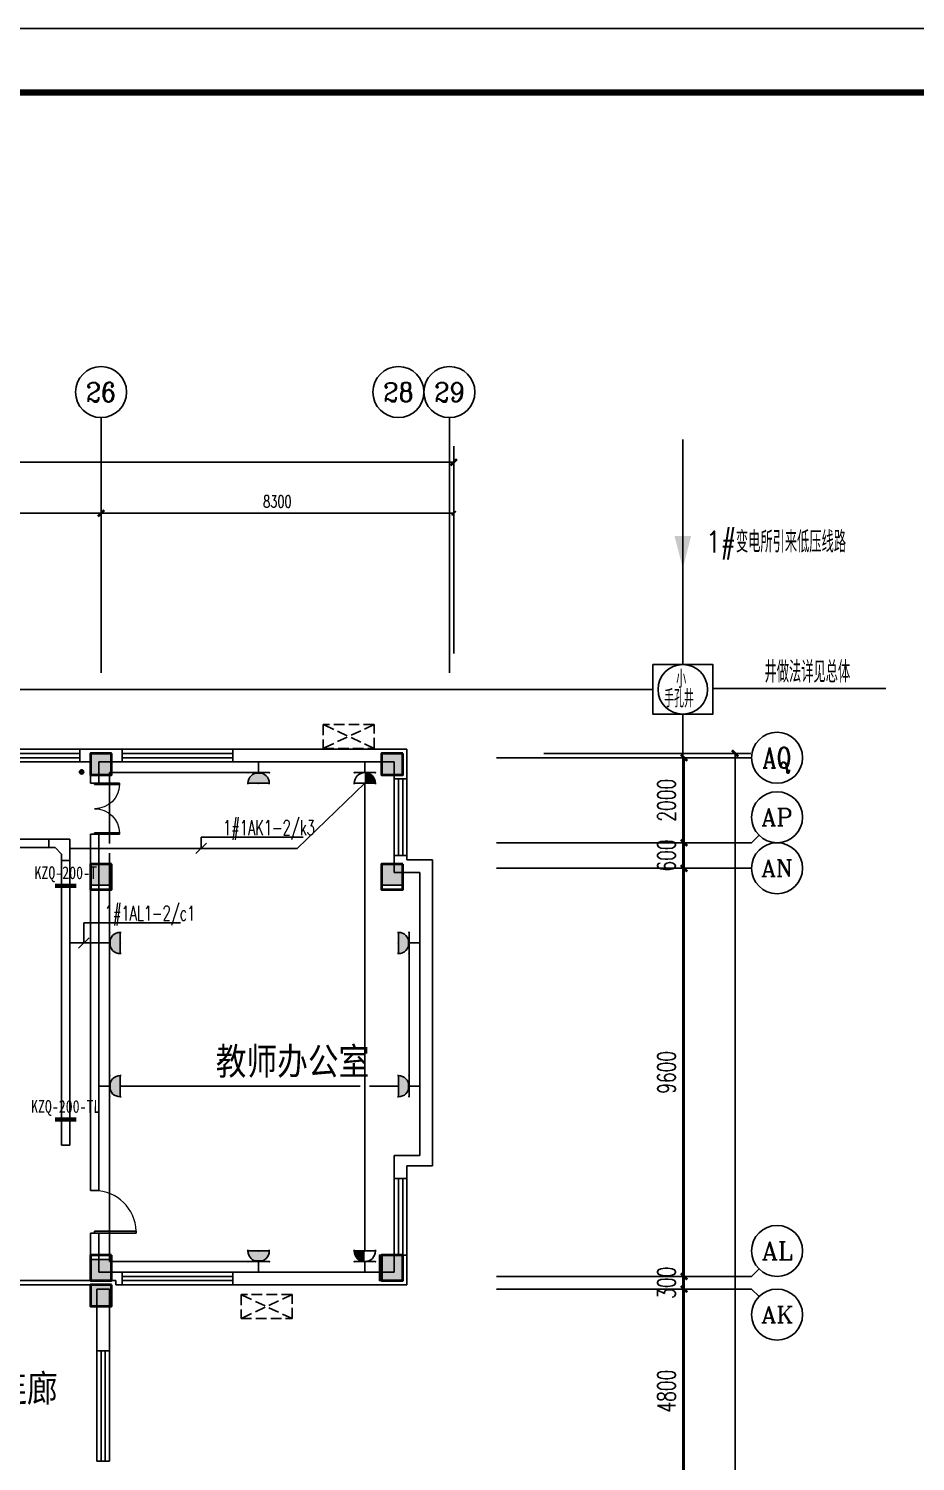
# Model space of a CAD drawing. Extents: x 0 to 302064749, y -59725395 to 1524223.
# Drawn here: x 2161426 to 2182295, y 1490524 to 1524223 of the extents above; entities that cross this region are included whole.
import ezdxf
from ezdxf.enums import TextEntityAlignment as Align

# ---------------------------------------------------------------- set-up
doc = ezdxf.new("R2010")
doc.units = 0
doc.header["$LTSCALE"] = 1000
doc.linetypes.add('DASH', pattern=[0.35, 0.25, -0.1])
for name, color, linetype in [('0-底图', 7, 'Continuous'), ('AXIS', 3, 'Continuous'), ('AXIS_TEXT', 7, 'Continuous'), ('BTTK', 7, 'Continuous'), ('BZ', 7, 'Continuous'), ('CABLETRAY', 4, 'Continuous'), ('COLU', 7, 'Continuous'), ('COLU_HATCH', 251, 'Continuous'), ('DIM-照明', 3, 'Continuous'), ('EQUIP-插座', 3, 'Continuous'), ('EQUIP-照明', 3, 'Continuous'), ('PUB_TEXT', 7, 'Continuous'), ('PUB_TITLE', 4, 'Continuous'), ('TEL_DIM', 3, 'Continuous'), ('TEXT', 7, 'Continuous'), ('WALL', 2, 'Continuous'), ('WINDOW', 4, 'Continuous'), ('WIRE-照明', 6, 'Continuous'), ('建筑-墙体', 9, 'Continuous'), ('抗震支吊架', 2, 'Continuous'), ('排水', 153, 'Continuous'), ('看线', 30, 'Continuous'), ('空调外机', 211, 'Continuous')]:
    doc.layers.add(name, color=color, linetype=linetype)
doc.layers.add('砼柱', color=2, linetype='Continuous', lineweight=35)
doc.styles.add('_TCH_AXIS', font='COMPLEX', dxfattribs={"bigfont": 'GBCBIG'})
doc.styles.add('_TEL_DIM', font='simplex.shx', dxfattribs={"width": 0.8, "height": 3.5, "bigfont": 'gbcbig.shx'})
doc.styles.add('A_DIM_T3', font='simplex.shx', dxfattribs={"width": 0.7, "bigfont": 'gbcbig.shx'})
doc.styles.add('COMPLEX', font='COMPLEX')
doc.styles.add('HZ(TK)', font='geniso.shx', dxfattribs={"width": 0.9, "bigfont": 'hztxt.shx'})
doc.styles.add('kzcad', font='', dxfattribs={"width": 0.8})
doc.styles.get("Standard").update_dxf_attribs({"font": 'geniso.shx', "bigfont": 'hztxt.shx'})
doc.styles.add('中西文等高字体', font='simplex.shx', dxfattribs={"width": 0.8, "bigfont": 'gbcbig.shx'})
doc.styles.get('kzcad').set_extended_font_data('SimSun')
doc.dimstyles.new('_TCH_ARCH&&100', dxfattribs={"dimtxt": 280, "dimasz": 100, "dimexe": 250, "dimexo": 300, "dimgap": 135, "dimtad": 1, "dimdec": 0, "dimzin": 0, "dimdsep": 46, "dimtxsty": 'A_DIM_T3', "dimblk": 'ARCHTICK', "dimcen": 0.09, "dimclrt": 7, "dimazin": 2, "dimtfac": 1, "dimtdec": 0, "dimtix": 1, "dimtmove": 2, "dimatfit": 3, "dimfxl": 150, "dimtolj": 1, "dimtzin": 0, "dimarcsym": 0})
doc.dimstyles.new('_TCH_ARCH&&150', dxfattribs={"dimtxt": 420, "dimasz": 150, "dimexe": 375, "dimexo": 450, "dimgap": 202.5, "dimtad": 1, "dimdec": 0, "dimzin": 0, "dimdsep": 46, "dimtxsty": 'A_DIM_T3', "dimblk": 'ARCHTICK', "dimcen": 0.09, "dimclrt": 7, "dimazin": 2, "dimtfac": 1, "dimtdec": 0, "dimtix": 1, "dimtmove": 2, "dimatfit": 3, "dimfxl": 150, "dimtolj": 1, "dimtzin": 0, "dimarcsym": 0})

# ---------------------------------------------------------------- blocks, each defined once
blk = doc.blocks.new('vhtemplate_2020年新竖式图框_A0')
at = {"layer": 'PUB_TITLE', "color": 7}
blk.add_lwpolyline([(0, 0), (1189, 0), (1189, 841), (0, 841)], close=True, dxfattribs=at)
at = {"layer": 'PUB_TITLE', "const_width": 1}
blk.add_lwpolyline([(25, 10), (1179, 10), (1179, 831), (25, 831)], close=True, dxfattribs=at)
at = {"layer": 'BTTK', "color": 4, "style": 'HZ(TK)', "width": 0.9}
for tag, p in [('合作单位', (1144, 743.5)), ('建设单位', (1144, 209.5)), ('工程名称', (1144, 176.5)), ('子项名称', (1154, 160)), ('图纸名称', (1144, 141))]:
    blk.add_attdef(tag, text='', height=3.5, dxfattribs=at).set_placement(p, align=Align.MIDDLE_CENTER)
for tag, p in [('注册证书号', (1156.5, 309.01)), ('注册印章号', (1156.5, 301.01)), ('设计号', (1154, 193)), ('图别', (1137.75, 34)), ('图号', (1170.25, 34)), ('版本号', (1137.75, 26)), ('日期', (1170.25, 26))]:
    blk.add_attdef(tag, text='', height=3.5, dxfattribs=at).set_placement(p, align=Align.MIDDLE)
blk = doc.blocks.new('$equip$00001239')
for p, q in [((-0.5, 1.05), (-0.5, 1)), ((0.5, 1), (-0.5, 1)), ((0.5, 1.05), (0.5, 1)), ((0.5, 0.5), (-0.5, 0.5)), ((0, 0.5), (0, 0))]:
    blk.add_line(p, q)
blk.add_arc((0, 1), 0.5, 180, 0)
for points in [[(0, 0.75), (-0.433, 0.75), (0, 1), (-0.5, 1)], [(0, 0.567), (-0.25, 0.567), (0, 0.75), (-0.433, 0.75)], [(0, 0.5), (0, 0.5), (0, 0.567), (-0.25, 0.567)]]:
    blk.add_solid(points)
at = {"layer": 'EQUIP-照明'}
for p in [(0, 1), (-0.5, 0.5), (0, 0), (0.5, 0.5)]:
    blk.add_point(p, dxfattribs=at)
at = {"layer": 'EQUIP-照明', "flags": 9}
blk.add_attdef('A', (0, 0), '', height=0.00002, dxfattribs=at)
blk = doc.blocks.new('$equip$00001237')
for p, q in [((-0.5, 1.05), (-0.5, 1)), ((-0.5, 1), (0.5, 1)), ((0.5, 1.05), (0.5, 1)), ((0.5, 0.5), (-0.5, 0.5)), ((0, 0.5), (0, 0))]:
    blk.add_line(p, q)
blk.add_arc((0, 1), 0.5, 180, 0)
for p in [(0, 1), (-0.5, 0.5), (0, 0), (0.5, 0.5)]:
    blk.add_point(p)
for points in [[(0.433, 0.75), (-0.433, 0.75), (0.5, 1), (-0.5, 1)], [(0.25, 0.567), (-0.25, 0.567), (0.433, 0.75), (-0.433, 0.75)], [(0, 0.5), (0, 0.5), (0.25, 0.567), (-0.25, 0.567)]]:
    blk.add_solid(points)
at = {"flags": 9}
blk.add_attdef('A', (0, 0), '', height=0.00002, dxfattribs=at)
blk = doc.blocks.new('A$C74FB5005')
at = {"layer": 'WIRE-照明'}
blk.add_lwpolyline([(0, 1167), (1417, 1167), (1417, 0), (0, 0)], close=True, dxfattribs=at)
blk.add_circle((708, 583), 583, dxfattribs=at)
at = {"layer": 'BTTK', "style": '中西文等高字体', "width": 0.7}
for s, height, p in [('小', 417, (552, 618)), ('手孔井', 416.7, (267, 158))]:
    blk.add_text(s, height=height, dxfattribs=at).set_placement(p)
blk = doc.blocks.new('$TelecSys$00000098')
blk.add_solid([(0.5, 0), (-0.5, 0.26), (-0.5, -0.26)])
blk = doc.blocks.new('gfhj')
at = {"layer": 'BZ'}
blk.add_line((2174907, -1007), (2178976, -1007), dxfattribs=at)
at = {"layer": 'WIRE-照明'}
for p, q in [((2174198, -441), (2174198, 4850)), ((2128713, -1024), (2173490, -1024)), ((2174198, -33323), (2174198, -1607))]:
    blk.add_line(p, q, dxfattribs=at)
at = {"layer": 'DIM-照明', "xscale": 750, "yscale": 750, "zscale": 750, "rotation": 270}
blk.add_blockref('$TelecSys$00000098', (2174198, 2205), dxfattribs=at)
at = {"layer": 'WIRE-照明'}
blk.add_blockref('A$C74FB5005', (2173490, -1607), dxfattribs=at)
at = {"layer": 'BZ', "style": '_TEL_DIM', "width": 0.8}
for s, p in [('1#变电所引来低压线路', (2174745, 2195)), ('井做法详见总体', (2176121, -864))]:
    blk.add_text(s, height=500, dxfattribs=at).set_placement(p)
blk = doc.blocks.new('ng')
at = {"layer": '排水'}
for p, q in [((345991, 781358), (346091, 781358)), ((346041, 781408), (346041, 781308))]:
    blk.add_line(p, q, dxfattribs=at)
blk.add_circle((346041, 781358), 50, dxfattribs=at)
blk = doc.blocks.new('1111')
at = {"layer": 'COLU_HATCH'}
h = blk.add_hatch(color=256, dxfattribs=at)
h.dxf.hatch_style = 1
h.paths.add_polyline_path([(1201342, 1116091), (1201342, 1116591), (1200842, 1116591), (1200842, 1116091)])
h = blk.add_hatch(color=256, dxfattribs=at)
h.dxf.hatch_style = 1
h.paths.add_polyline_path([(1208192, 1116091), (1208192, 1116591), (1207692, 1116591), (1207692, 1116091)])
h = blk.add_hatch(color=256, dxfattribs=at)
h.dxf.hatch_style = 1
h.paths.add_polyline_path([(1201342, 1113491), (1201342, 1113991), (1200842, 1113991), (1200842, 1113491)])
h = blk.add_hatch(color=256, dxfattribs=at)
h.dxf.hatch_style = 1
h.paths.add_polyline_path([(1208192, 1113491), (1208192, 1113991), (1207692, 1113991), (1207692, 1113491)])
h = blk.add_hatch(color=256, dxfattribs=at)
h.dxf.hatch_style = 1
h.paths.add_polyline_path([(1201342, 1104191), (1201342, 1104691), (1200842, 1104691), (1200842, 1104191)])
h = blk.add_hatch(color=256, dxfattribs=at)
h.dxf.hatch_style = 1
h.paths.add_polyline_path([(1208192, 1104191), (1208192, 1104791), (1207642, 1104791), (1207642, 1104191)])
h = blk.add_hatch(color=256, dxfattribs=at)
h.dxf.hatch_style = 1
h.paths.add_polyline_path([(1201342, 1103591), (1201342, 1104091), (1200842, 1104091), (1200842, 1103591)])
at = {"layer": 'COLU'}
for points in [[(1201342, 1116091), (1201342, 1116591), (1200842, 1116591), (1200842, 1116091)], [(1208192, 1116091), (1208192, 1116591), (1207692, 1116591), (1207692, 1116091)], [(1201342, 1113491), (1201342, 1113991), (1200842, 1113991), (1200842, 1113491)], [(1208192, 1113491), (1208192, 1113991), (1207692, 1113991), (1207692, 1113491)], [(1201342, 1104191), (1201342, 1104691), (1200842, 1104691), (1200842, 1104191)], [(1208192, 1104191), (1208192, 1104791), (1207642, 1104791), (1207642, 1104191)], [(1201342, 1103591), (1201342, 1104091), (1200842, 1104091), (1200842, 1103591)]]:
    blk.add_lwpolyline(points, close=True, dxfattribs=at)
blk = doc.blocks.new('_AXISO')
blk.add_circle((0, 0), 0.5)
at = {"layer": 'AXIS_TEXT', "style": 'COMPLEX', "width": 1.041667}
blk.add_attdef('A', text='', height=0.56, dxfattribs=at).set_placement((-0.25, -0.28), (0.25, -0.28), align=Align.FIT)
blk = doc.blocks.new('rtyu')
at = {"layer": '砼柱', "lineweight": 35}
for points in [[(2923458, 732240), (2922958, 732240), (2922958, 731740), (2923458, 731740)], [(2923458, 732240), (2922958, 732240), (2922958, 731740), (2923458, 731740)], [(2930308, 732240), (2929808, 732240), (2929808, 731740), (2930308, 731740)], [(2930308, 732240), (2929808, 732240), (2929808, 731740), (2930308, 731740)], [(2923458, 729640), (2922958, 729640), (2922958, 729040), (2923458, 729040)], [(2923458, 729640), (2922958, 729640), (2922958, 729040), (2923458, 729040)], [(2930308, 729640), (2929808, 729640), (2929808, 729040), (2930308, 729040)], [(2930308, 729640), (2929808, 729640), (2929808, 729040), (2930308, 729040)], [(2923458, 720440), (2922958, 720440), (2922958, 719840), (2923458, 719840)], [(2923458, 720440), (2922958, 720440), (2922958, 719840), (2923458, 719840)], [(2930308, 720440), (2929808, 720440), (2929808, 719840), (2930308, 719840)], [(2930308, 720440), (2929808, 720440), (2929808, 719840), (2930308, 719840)], [(2923458, 719740), (2922958, 719740), (2922958, 719240), (2923458, 719240)], [(2923458, 719740), (2922958, 719740), (2922958, 719240), (2923458, 719240)]]:
    blk.add_lwpolyline(points, close=True, dxfattribs=at)
blk = doc.blocks.new('A$C6D717843')
at = {"layer": 'TEXT'}
blk.add_blockref('rtyu', (-2821208, -641940), dxfattribs=at)
blk = doc.blocks.new('_ArchTick')
at = {"color": 0, "linetype": 'ByBlock', "const_width": 0.4}
blk.add_lwpolyline([(-0.5, -0.5), (0.5, 0.5)], dxfattribs=at)
blk = doc.blocks.new('*D1044')
at = {"layer": 'AXIS', "color": 0, "lineweight": -2, "transparency": 16777216}
for p, q in [((1176154, 15650), (1179829, 15650)), ((1179454, 10850), (1179454, 15650)), ((1176154, 10850), (1179829, 10850))]:
    blk.add_line(p, q, dxfattribs=at)
at = {"layer": 'Defpoints', "color": 0, "transparency": 16777216}
for p in [(1175704, 15650), (1179454, 15650), (1175704, 10850)]:
    blk.add_point(p, dxfattribs=at)
at = {"layer": 'AXIS', "color": 0, "lineweight": -2, "transparency": 16777216, "xscale": 150, "yscale": 150, "zscale": 150}
for p, rotation in [((1179454, 15650), 90), ((1179454, 10850), 270)]:
    blk.add_blockref('_ArchTick', p, dxfattribs=dict(at, rotation=rotation))
at = {"layer": 'AXIS', "color": 7, "transparency": 16777216, "insert": (1179041, 13250), "char_height": 420, "attachment_point": 5, "rotation": 90, "style": 'A_DIM_T3'}
blk.add_mtext('\\A1;4800', dxfattribs=at)
blk = doc.blocks.new('*D1045')
at = {"layer": 'AXIS', "color": 0, "lineweight": -2, "transparency": 16777216}
for p, q in [((1176154, 15950), (1179829, 15950)), ((1179454, 15950), (1179454, 16100)), ((1179454, 15650), (1179454, 15950)), ((1176154, 15650), (1179829, 15650)), ((1179454, 15650), (1179454, 15500))]:
    blk.add_line(p, q, dxfattribs=at)
at = {"layer": 'Defpoints', "color": 0, "transparency": 16777216}
for p in [(1175704, 15950), (1179454, 15950), (1175704, 15650)]:
    blk.add_point(p, dxfattribs=at)
at = {"layer": 'AXIS', "color": 0, "lineweight": -2, "transparency": 16777216, "xscale": 150, "yscale": 150, "zscale": 150}
for p, rotation in [((1179454, 15950), 270), ((1179454, 15650), 90)]:
    blk.add_blockref('_ArchTick', p, dxfattribs=dict(at, rotation=rotation))
at = {"layer": 'AXIS', "color": 7, "transparency": 16777216, "insert": (1179041, 15800), "char_height": 420, "attachment_point": 5, "rotation": 90, "style": 'A_DIM_T3'}
blk.add_mtext('\\A1;300', dxfattribs=at)
blk = doc.blocks.new('*D1046')
at = {"layer": 'AXIS', "color": 0, "lineweight": -2, "transparency": 16777216}
for p, q in [((1176154, 25550), (1179829, 25550)), ((1179454, 15950), (1179454, 25550)), ((1176154, 15950), (1179829, 15950))]:
    blk.add_line(p, q, dxfattribs=at)
at = {"layer": 'Defpoints', "color": 0, "transparency": 16777216}
for p in [(1175704, 25550), (1179454, 25550), (1175704, 15950)]:
    blk.add_point(p, dxfattribs=at)
at = {"layer": 'AXIS', "color": 0, "lineweight": -2, "transparency": 16777216, "xscale": 150, "yscale": 150, "zscale": 150}
for p, rotation in [((1179454, 25550), 90), ((1179454, 15950), 270)]:
    blk.add_blockref('_ArchTick', p, dxfattribs=dict(at, rotation=rotation))
at = {"layer": 'AXIS', "color": 7, "transparency": 16777216, "insert": (1179041, 20750), "char_height": 420, "attachment_point": 5, "rotation": 90, "style": 'A_DIM_T3'}
blk.add_mtext('\\A1;9600', dxfattribs=at)
blk = doc.blocks.new('*D1047')
at = {"layer": 'AXIS', "color": 0, "lineweight": -2, "transparency": 16777216}
for p, q in [((1179454, 26150), (1179454, 26300)), ((1176154, 26150), (1179829, 26150)), ((1179454, 25550), (1179454, 26150)), ((1176154, 25550), (1179829, 25550)), ((1179454, 25550), (1179454, 25400))]:
    blk.add_line(p, q, dxfattribs=at)
at = {"layer": 'Defpoints', "color": 0, "transparency": 16777216}
for p in [(1175704, 26150), (1179454, 26150), (1175704, 25550)]:
    blk.add_point(p, dxfattribs=at)
at = {"layer": 'AXIS', "color": 0, "lineweight": -2, "transparency": 16777216, "xscale": 150, "yscale": 150, "zscale": 150}
for p, rotation in [((1179454, 26150), 270), ((1179454, 25550), 90)]:
    blk.add_blockref('_ArchTick', p, dxfattribs=dict(at, rotation=rotation))
at = {"layer": 'AXIS', "color": 7, "transparency": 16777216, "insert": (1179041, 25850), "char_height": 420, "attachment_point": 5, "rotation": 90, "style": 'A_DIM_T3'}
blk.add_mtext('\\A1;600', dxfattribs=at)
blk = doc.blocks.new('*D1048')
at = {"layer": 'AXIS', "color": 0, "lineweight": -2, "transparency": 16777216}
for p, q in [((1176154, 28150), (1179829, 28150)), ((1179454, 26150), (1179454, 28150)), ((1176154, 26150), (1179829, 26150))]:
    blk.add_line(p, q, dxfattribs=at)
at = {"layer": 'Defpoints', "color": 0, "transparency": 16777216}
for p in [(1175704, 28150), (1179454, 28150), (1175704, 26150)]:
    blk.add_point(p, dxfattribs=at)
at = {"layer": 'AXIS', "color": 0, "lineweight": -2, "transparency": 16777216, "xscale": 150, "yscale": 150, "zscale": 150}
for p, rotation in [((1179454, 28150), 90), ((1179454, 26150), 270)]:
    blk.add_blockref('_ArchTick', p, dxfattribs=dict(at, rotation=rotation))
at = {"layer": 'AXIS', "color": 7, "transparency": 16777216, "insert": (1179041, 27150), "char_height": 420, "attachment_point": 5, "rotation": 90, "style": 'A_DIM_T3'}
blk.add_mtext('\\A1;2000', dxfattribs=at)
blk = doc.blocks.new('*D1049')
at = {"layer": 'AXIS', "color": 0, "lineweight": -2, "transparency": 16777216}
for p, q in [((1176154, 28250), (1181029, 28250)), ((1180654, -62150), (1180654, 28250)), ((1176154, -62150), (1181029, -62150))]:
    blk.add_line(p, q, dxfattribs=at)
at = {"layer": 'Defpoints', "color": 0, "transparency": 16777216}
for p in [(1175704, 28250), (1180654, 28250), (1175704, -62150)]:
    blk.add_point(p, dxfattribs=at)
at = {"layer": 'AXIS', "color": 0, "lineweight": -2, "transparency": 16777216, "xscale": 150, "yscale": 150, "zscale": 150}
for p, rotation in [((1180654, 28250), 90), ((1180654, -62150), 270)]:
    blk.add_blockref('_ArchTick', p, dxfattribs=dict(at, rotation=rotation))
at = {"layer": 'AXIS', "color": 7, "transparency": 16777216, "insert": (1180241, -16950), "char_height": 420, "attachment_point": 5, "rotation": 90, "style": 'A_DIM_T3'}
blk.add_mtext('\\A1;90400', dxfattribs=at)
blk = doc.blocks.new('*D1086')
at = {"layer": 'AXIS', "color": 0, "lineweight": -2, "transparency": 16777216}
for p, q in [((1159333, 30600), (1159333, 34275)), ((1165733, 30600), (1165733, 34275)), ((1159333, 33900), (1165733, 33900))]:
    blk.add_line(p, q, dxfattribs=at)
at = {"layer": 'Defpoints', "color": 0, "transparency": 16777216}
for p in [(1165733, 33900), (1159333, 30150), (1165733, 30150)]:
    blk.add_point(p, dxfattribs=at)
at = {"layer": 'AXIS', "color": 0, "lineweight": -2, "transparency": 16777216, "xscale": 150, "yscale": 150, "zscale": 150, "rotation": 180}
blk.add_blockref('_ArchTick', (1159333, 33900), dxfattribs=at)
at = {"layer": 'AXIS', "color": 0, "lineweight": -2, "transparency": 16777216, "xscale": 150, "yscale": 150, "zscale": 150}
blk.add_blockref('_ArchTick', (1165733, 33900), dxfattribs=at)
at = {"layer": 'AXIS', "color": 7, "transparency": 16777216, "insert": (1162533, 34313), "char_height": 420, "attachment_point": 5, "style": 'A_DIM_T3'}
blk.add_mtext('\\A1;6400', dxfattribs=at)
blk = doc.blocks.new('*D1087')
at = {"layer": 'AXIS', "color": 0, "lineweight": -2, "transparency": 16777216}
for p, q in [((1062833, 30600), (1062833, 35475)), ((1174033, 30600), (1174033, 35475)), ((1062833, 35100), (1174033, 35100))]:
    blk.add_line(p, q, dxfattribs=at)
at = {"layer": 'Defpoints', "color": 0, "transparency": 16777216}
for p in [(1174033, 35100), (1062833, 30150), (1174033, 30150)]:
    blk.add_point(p, dxfattribs=at)
at = {"layer": 'AXIS', "color": 0, "lineweight": -2, "transparency": 16777216, "xscale": 150, "yscale": 150, "zscale": 150, "rotation": 180}
blk.add_blockref('_ArchTick', (1062833, 35100), dxfattribs=at)
at = {"layer": 'AXIS', "color": 0, "lineweight": -2, "transparency": 16777216, "xscale": 150, "yscale": 150, "zscale": 150}
blk.add_blockref('_ArchTick', (1174033, 35100), dxfattribs=at)
at = {"layer": 'AXIS', "color": 7, "transparency": 16777216, "insert": (1118433, 35513), "char_height": 420, "attachment_point": 5, "style": 'A_DIM_T3'}
blk.add_mtext('\\A1;111200', dxfattribs=at)
blk = doc.blocks.new('$WINLIB2D$00000001')
at = {"color": 0}
for points in [[(-0.5, 0.5), (-0.5, -0.5)], [(-0.5, 0.5), (0.5, 0.5)], [(0.5, -0.5), (0.5, 0.5)], [(0.5, 0.167), (-0.5, 0.167)], [(0.5, -0.167), (-0.5, -0.167)], [(-0.5, -0.5), (0.5, -0.5)]]:
    blk.add_lwpolyline(points, dxfattribs=at)
blk = doc.blocks.new('$DorLib2D$00000002')
for p, q in [((-0.5, 0), (-0.5, 0.4875)), ((-0.475, 0.4875), (-0.5, 0.4875)), ((-0.475, 0), (-0.475, 0.4875)), ((0.475, 0), (0.475, 0.4875)), ((0.475, 0.4875), (0.5, 0.4875)), ((0.5, 0), (0.5, 0.4875)), ((-0.5, 0), (-0.475, 0)), ((0.5, 0), (0.475, 0))]:
    blk.add_line(p, q)
at = {"lineweight": 13}
for centre, start, end in [((-0.4875, 0), 0, 88.53072), ((0.4875, 0), 91.46928, 180)]:
    blk.add_arc(centre, 0.4875, start, end, dxfattribs=at)
blk = doc.blocks.new('$DorLib2D$00000001')
for p, q in [((0.45, 0.975), (0.5, 0.975)), ((0.45, 0), (0.45, 0.975)), ((0.5, 0), (0.5, 0.975)), ((0.5, 0), (0.45, 0))]:
    blk.add_line(p, q)
at = {"lineweight": 13}
blk.add_arc((0.475, 0), 0.975, 91.4693, 180, dxfattribs=at)
blk = doc.blocks.new('*D1088')
at = {"layer": 'Defpoints', "color": 0, "transparency": 16777216}
for p in [(1165733, 34763), (1174033, 34763), (1174033, 33900)]:
    blk.add_point(p, dxfattribs=at)
at = {"layer": 'TEL_DIM', "color": 0, "lineweight": -2, "transparency": 16777216}
for p, q in [((1165733, 34463), (1165733, 33650)), ((1174033, 34463), (1174033, 33650)), ((1165733, 33900), (1174033, 33900))]:
    blk.add_line(p, q, dxfattribs=at)
at = {"layer": 'TEL_DIM', "color": 0, "lineweight": -2, "transparency": 16777216, "xscale": 100, "yscale": 100, "zscale": 100, "rotation": 180}
blk.add_blockref('_ArchTick', (1165733, 33900), dxfattribs=at)
at = {"layer": 'TEL_DIM', "color": 0, "lineweight": -2, "transparency": 16777216, "xscale": 100, "yscale": 100, "zscale": 100}
blk.add_blockref('_ArchTick', (1174033, 33900), dxfattribs=at)
at = {"layer": 'TEL_DIM', "color": 7, "transparency": 16777216, "insert": (1169883, 34175), "char_height": 280, "attachment_point": 5, "style": 'A_DIM_T3'}
blk.add_mtext('\\A1;8300', dxfattribs=at)
blk = doc.blocks.new('gfhjghj')
at = {"layer": 'AXIS'}
for p, q in [((1165732.7, 30150.1), (1165732.7, 36150.1)), ((1173932.7, 30150.1), (1173932.7, 36150.1)), ((1175042.5, 28150.1), (1181042.5, 28150.1)), ((1181218.2, 26325.8), (1181042.5, 26150.1)), ((1175042.5, 26150.1), (1181042.5, 26150.1)), ((1175042.5, 25550.1), (1181042.5, 25550.1)), ((1175042.5, 15950.1), (1181042.5, 15950.1)), ((1181218.2, 16125.8), (1181042.5, 15950.1)), ((1175042.5, 15650.1), (1181042.5, 15650.1)), ((1181218.2, 15474.3), (1181042.5, 15650.1))]:
    blk.add_line(p, q, dxfattribs=at)
at = {"layer": 'WALL'}
for p, q in [((1165582.7, 28350.1), (1165232.7, 28350.1)), ((1165232.7, 28350.1), (1165232.7, 28050.1)), ((1166232.7, 28350.1), (1165582.7, 28350.1)), ((1166232.7, 28050.1), (1166232.7, 28350.1)), ((1172932.7, 28350.1), (1168832.7, 28350.1)), ((1168832.7, 28350.1), (1168832.7, 28050.1)), ((1172932.7, 27650.1), (1172932.7, 28350.1)), ((1165232.7, 28050.1), (1165482.7, 28050.1)), ((1165482.7, 28050.1), (1165482.7, 27550.1)), ((1165682.7, 27550.1), (1165682.7, 28050.1)), ((1165682.7, 28050.1), (1166232.7, 28050.1)), ((1168832.7, 28050.1), (1172632.7, 28050.1)), ((1172632.7, 28050.1), (1172632.7, 27650.1)), ((1172632.7, 27650.1), (1172932.7, 27650.1)), ((1165482.7, 27550.1), (1165682.7, 27550.1)), ((1165682.7, 26350.1), (1165482.7, 26350.1)), ((1165482.7, 26350.1), (1165482.7, 17967.7)), ((1165682.7, 17967.7), (1165682.7, 26350.1)), ((1172932.7, 25850.1), (1172632.7, 25850.1)), ((1172632.7, 25850.1), (1172632.7, 25450.1)), ((1172932.7, 25750.1), (1172932.7, 25850.1)), ((1172932.7, 25750.1), (1173532.7, 25750.1)), ((1173532.7, 25750.1), (1173532.7, 18550.1)), ((1172632.7, 25450.1), (1173232.7, 25450.1)), ((1173232.7, 25450.1), (1173232.7, 18790.1)), ((1172632.7, 18790.1), (1173232.7, 18790.1)), ((1172632.7, 18790.1), (1172632.7, 18250.1)), ((1172932.7, 18550.1), (1173532.7, 18550.1)), ((1172932.7, 18250.1), (1172932.7, 18550.1)), ((1172632.7, 18250.1), (1172932.7, 18250.1)), ((1165482.7, 17967.7), (1165682.7, 17967.7)), ((1165682.7, 16967.7), (1165482.7, 16967.7)), ((1165482.7, 16967.7), (1165482.7, 15850.1)), ((1165682.7, 16050.1), (1165682.7, 16967.7)), ((1172932.7, 16450.1), (1172632.7, 16450.1)), ((1172632.7, 16450.1), (1172632.7, 16050.1)), ((1172932.7, 15750.1), (1172932.7, 16450.1)), ((1166232.7, 16050.1), (1166082.7, 16050.1)), ((1166082.7, 15850.1), (1166082.7, 15750.1)), ((1166232.7, 15750.1), (1166232.7, 16050.1)), ((1172632.7, 16050.1), (1168832.7, 16050.1)), ((1168832.7, 16050.1), (1168832.7, 15750.1)), ((1165632.7, 15650.1), (1165632.7, 14200.1)), ((1165932.7, 15650.1), (1165632.7, 15650.1)), ((1165932.7, 14200.1), (1165932.7, 15650.1)), ((1166082.7, 15750.1), (1166232.7, 15750.1)), ((1168832.7, 15750.1), (1172932.7, 15750.1)), ((1165632.7, 14200.1), (1165932.7, 14200.1))]:
    blk.add_line(p, q, dxfattribs=at)
at = {"layer": '建筑-墙体'}
for p, q in [((1166082.7, 15850.1), (1165482.7, 15850.1)), ((1166082.7, 16050.1), (1165682.7, 16050.1))]:
    blk.add_line(p, q, dxfattribs=at)
at = {"layer": '看线'}
for p, q in [((1165482.7, 15850.1), (1162832.7, 15850.1)), ((1162432.7, 15750.1), (1165482.7, 15750.1))]:
    blk.add_line(p, q, dxfattribs=at)
at = {"layer": '空调外机', "linetype": 'DASH'}
for p, q in [((1172161.3, 28931.6), (1170961.3, 28369.1)), ((1172161.3, 28369.1), (1170961.3, 28931.6)), ((1170227.6, 15520.9), (1169027.6, 14958.4)), ((1170227.6, 14958.4), (1169027.6, 15520.9))]:
    blk.add_line(p, q, dxfattribs=at)
for points in [[(1172161.3, 28931.6), (1170961.3, 28931.6), (1170961.3, 28369.1), (1172161.3, 28369.1)], [(1170227.6, 15520.9), (1169027.6, 15520.9), (1169027.6, 14958.4), (1170227.6, 14958.4)]]:
    blk.add_lwpolyline(points, close=True, dxfattribs=at)
for name, p in [('A$C6D717843', (1063732.7, -62049.9)), ('1111', (-35359.3, -1088341))]:
    blk.add_blockref(name, p)
at = {"layer": 'AXIS'}
ref = blk.add_blockref('_AXISO', (1165732.7, 36750.1), dxfattribs=dict(at, xscale=1200, yscale=1200, zscale=1200))
ref.add_attrib('A', '26', dxfattribs={"layer": 'AXIS_TEXT', "height": 450.98, "style": '_TCH_AXIS', "width": 0.970588}).set_placement((1165378.4, 36524.6), (1166087.1, 36524.6), align=Align.FIT)
ref = blk.add_blockref('_AXISO', (1172732.7, 36750.1), dxfattribs=dict(at, xscale=1200, yscale=1200, zscale=1200))
ref.add_attrib('A', '28', dxfattribs={"layer": 'AXIS_TEXT', "height": 441.41, "style": '_TCH_AXIS'}).set_placement((1172375.4, 36529.4), (1173090.1, 36529.4), align=Align.FIT)
ref = blk.add_blockref('_AXISO', (1173932.7, 36750.1), dxfattribs=dict(at, xscale=1200, yscale=1200, zscale=1200))
ref.add_attrib('A', '29', dxfattribs={"layer": 'AXIS_TEXT', "height": 450.98, "style": '_TCH_AXIS', "width": 0.970588}).set_placement((1173578.4, 36524.6), (1174287.1, 36524.6), align=Align.FIT)
ref = blk.add_blockref('_AXISO', (1181642.5, 28150.1), dxfattribs=dict(at, xscale=1200, yscale=1200, zscale=1200))
ref.add_attrib('A', 'AQ', dxfattribs={"layer": 'AXIS_TEXT', "height": 482.95, "style": '_TCH_AXIS', "width": 0.807692}).set_placement((1181298.9, 27908.6), (1181986.1, 27908.6), align=Align.FIT)
ref = blk.add_blockref('_AXISO', (1181642.5, 26750.1), dxfattribs=dict(at, xscale=1200, yscale=1200, zscale=1200))
ref.add_attrib('A', 'AP', dxfattribs={"layer": 'AXIS_TEXT', "height": 406.3, "style": '_TCH_AXIS'}).set_placement((1181274.9, 26546.9), (1182010.1, 26546.9), align=Align.FIT)
ref = blk.add_blockref('_AXISO', (1181642.5, 25550.1), dxfattribs=dict(at, xscale=1200, yscale=1200, zscale=1200))
ref.add_attrib('A', 'AN', dxfattribs={"layer": 'AXIS_TEXT', "height": 390.46, "style": '_TCH_AXIS'}).set_placement((1181270.6, 25354.8), (1182014.4, 25354.8), align=Align.FIT)
ref = blk.add_blockref('_AXISO', (1181642.5, 16550.1), dxfattribs=dict(at, xscale=1200, yscale=1200, zscale=1200))
ref.add_attrib('A', 'AL', dxfattribs={"layer": 'AXIS_TEXT', "height": 423.25, "style": '_TCH_AXIS'}).set_placement((1181279.7, 16338.4), (1182005.3, 16338.4), align=Align.FIT)
ref = blk.add_blockref('_AXISO', (1181642.5, 15050.1), dxfattribs=dict(at, xscale=1200, yscale=1200, zscale=1200))
ref.add_attrib('A', 'AK', dxfattribs={"layer": 'AXIS_TEXT', "height": 390.46, "style": '_TCH_AXIS'}).set_placement((1181270.6, 14854.8), (1182014.4, 14854.8), align=Align.FIT)
at = {"layer": 'WINDOW'}
for name, p, xscale, yscale, zscale, rotation in [('$WINLIB2D$00000001', (1163932.7, 28200.1), 2600, 300, 300, 180), ('$WINLIB2D$00000001', (1167532.7, 28200.1), -2600, 300, 300, 180), ('$WINLIB2D$00000001', (1172782.7, 26750.1), -1800, 300, 300, 90), ('$DorLib2D$00000002', (1165582.7, 26950.1), -1200, 1200, 200, 270), ('$WINLIB2D$00000001', (1172782.7, 17350.1), -1800, 300.0000000000001, 300, 90), ('$DorLib2D$00000001', (1165582.7, 17467.7), 1000, 1000, 200, 270), ('$WINLIB2D$00000001', (1167532.7, 15900.1), 2600, 300, 300, 1.572816160841216e-08), ('$WINLIB2D$00000001', (1165782.7, 12900.1), 2600, 300, 300, 90)]:
    blk.add_blockref(name, p, dxfattribs=dict(at, xscale=xscale, yscale=yscale, zscale=zscale, rotation=rotation))
at = {"layer": '排水'}
blk.add_blockref('ng', (819234.8, -753541.6), dxfattribs=at)
at = {"layer": 'PUB_TEXT'}
for s, p in [('教师办公室', (1168430.4, 20623)), ('连廊', (1163265.9, 12932))]:
    blk.add_text(s, height=723.4, dxfattribs=at).set_placement(p)
at = {"layer": 'AXIS'}
for p1, p2, distance, picture, middle in [((1062832.7, 30150.1), (1174032.7, 30150.1), 4950, '*D1087', (1118432.7, 35512.6)), ((1159332.7, 30150.1), (1165732.7, 30150.1), 3750, '*D1086', (1162532.7, 34312.6)), ((1175703.7, -62149.9), (1175703.7, 28250.1), -4950, '*D1049', (1180241.2, -16949.9)), ((1175703.7, 26150.1), (1175703.7, 28150.1), -3750, '*D1048', (1179041.2, 27150.1)), ((1175703.7, 25550.1), (1175703.7, 26150.1), -3750, '*D1047', (1179041.2, 25850.1)), ((1175703.7, 15950.1), (1175703.7, 25550.1), -3750, '*D1046', (1179041.2, 20750.1)), ((1175703.7, 15650.1), (1175703.7, 15950.1), -3750, '*D1045', (1179041.2, 15800.1)), ((1175703.7, 10850.1), (1175703.7, 15650.1), -3750, '*D1044', (1179041.2, 13250.1))]:
    dim = blk.add_aligned_dim(p1=p1, p2=p2, distance=distance, dimstyle='_TCH_ARCH&&150', dxfattribs=at)
    dim.commit()
    dim.dimension.update_dxf_attribs({"geometry": picture, "text_midpoint": middle})
at = {"layer": 'TEL_DIM'}
dim = blk.add_aligned_dim(p1=(1165732.7, 34762.6), p2=(1174032.7, 34762.6), distance=-862.5, dimstyle='_TCH_ARCH&&100', dxfattribs=at)
dim.commit()
dim.dimension.update_dxf_attribs({"geometry": '*D1088', "text_midpoint": (1169882.7, 34175.1)})

msp = doc.modelspace()

# ---------------------------------------------------------------- linework, layer by layer
at = {"layer": 'CABLETRAY'}
for p, q in [((2141754, 1505159), (2161898, 1505159)), ((2161898, 1505159), (2161898, 1504959)), ((2162398, 1505159), (2161898, 1505159)), ((2161898, 1505159), (2161898, 1504959)), ((2162398, 1504659), (2162398, 1505159)), ((2161898, 1504959), (2141754, 1504959)), ((2161898, 1504959), (2162048, 1504959)), ((2162048, 1504959), (2162198, 1504809)), ((2162198, 1504809), (2162198, 1504659)), ((2162198, 1497962), (2162198, 1504659)), ((2162198, 1504659), (2162398, 1504659)), ((2162198, 1504659), (2162398, 1504659)), ((2162398, 1504659), (2162398, 1497962)), ((2162398, 1497962), (2162198, 1497962))]:
    msp.add_line(p, q, dxfattribs=at)
at = {"layer": 'DIM-照明'}
for p, q in [((2165609, 1505065), (2165362, 1504818)), ((2162601, 1502593), (2162848, 1502840))]:
    msp.add_line(p, q, dxfattribs=at)
for points in [[(2165486, 1504942), (2165486, 1505206)], [(2165486, 1505206), (2167890, 1505206)], [(2162725, 1502716), (2162725, 1503193)], [(2162725, 1503193), (2165001, 1503193)]]:
    msp.add_lwpolyline(points, dxfattribs=at)
at = {"layer": 'WIRE-照明'}
for p, q in [((2163330, 1506724), (2166588, 1506724)), ((2163330, 1505054), (2163330, 1506724)), ((2167742, 1504942), (2169338, 1506474)), ((2169338, 1506474), (2169338, 1495474)), ((2162398, 1504942), (2167742, 1504942)), ((2163330, 1502966), (2163330, 1504829)), ((2163205, 1502716), (2162398, 1502716)), ((2163330, 1499598), (2163330, 1502466)), ((2170380, 1499598), (2170380, 1502466)), ((2163580, 1499348), (2169225, 1499348)), ((2169450, 1499348), (2170130, 1499348)), ((2163330, 1499098), (2163330, 1495224)), ((2163330, 1495224), (2166588, 1495224))]:
    msp.add_line(p, q, dxfattribs=at)
at = {"layer": '抗震支吊架', "color": 2, "const_width": 100}
for points in [[(2162048, 1504059), (2162548, 1504059)], [(2162048, 1498562), (2162548, 1498562)]]:
    msp.add_lwpolyline(points, dxfattribs=at)

# ---------------------------------------------------------------- block references
at = {"layer": '0-底图', "xscale": 150, "yscale": 150, "zscale": 150}
msp.add_blockref('vhtemplate_2020年新竖式图框_A0', (2031892, 1398073), dxfattribs=at)
at = {"layer": '0-底图'}
for name, p in [('gfhjghj', (997397, 1478924)), ('gfhj', (2624, 1509706))]:
    msp.add_blockref(name, p, dxfattribs=at)
at = {"layer": 'EQUIP-插座', "xscale": 500, "yscale": 500, "zscale": 500}
for name, p, rotation in [('$equip$00001237', (2166838, 1506974), 180), ('$equip$00001239', (2169338, 1506974), 180), ('$equip$00001237', (2163080, 1502716), 270), ('$equip$00001237', (2170630, 1502716), 90), ('$equip$00001237', (2163080, 1499348), 269.9999999999999), ('$equip$00001237', (2170630, 1499348), 90)]:
    msp.add_blockref(name, p, dxfattribs=dict(at, rotation=rotation))
for name, p in [('$equip$00001237', (2166838, 1494974)), ('$equip$00001239', (2169338, 1494974))]:
    msp.add_blockref(name, p, dxfattribs=at)

# ---------------------------------------------------------------- texts
at = {"layer": 'DIM-照明', "color": 7, "style": '_TEL_DIM', "width": 0.64}
for s, p in [('1#1AK1-2/k3', (2166002, 1505256)), ('1#1AL1-2/c1', (2163216, 1503243))]:
    msp.add_text(s, height=350, dxfattribs=at).set_placement(p)
at = {"layer": '抗震支吊架', "color": 2, "style": 'kzcad', "width": 0.8}
for s, p in [('KZQ-200-T', (2162298, 1504219)), ('KZQ-200-TL', (2162298, 1498722))]:
    msp.add_text(s, height=300, rotation=359.8854, dxfattribs=at).set_placement(p, align=Align.CENTER)

doc.saveas('drawing.dxf')
